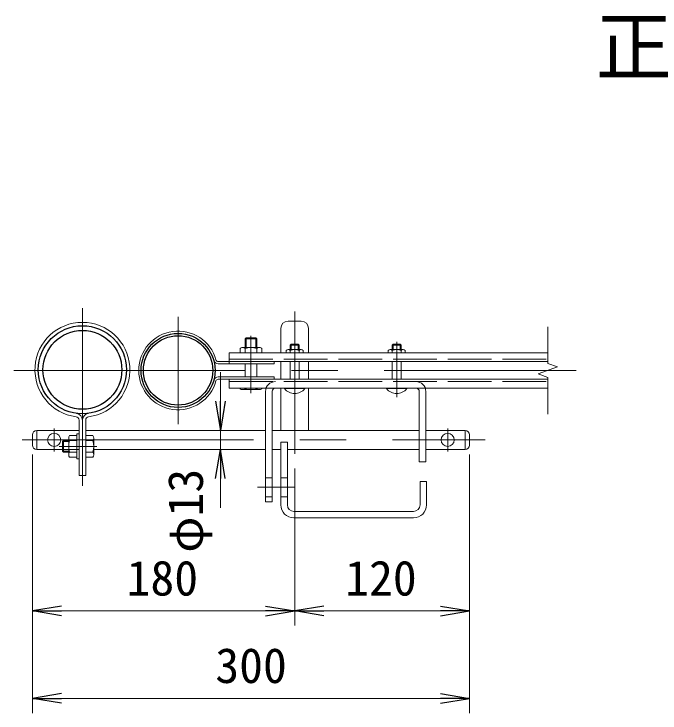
# Model space of a CAD drawing. Units: millimetres, scale not verified, with parts at other scales. Extents: x -4200 to 4200, y -2970 to 2970.
# Drawn here: x -3159 to -2273, y -2169 to -1210 of the extents above; entities that cross this region are included whole.
import ezdxf
from ezdxf.enums import TextEntityAlignment as Align

# ---------------------------------------------------------------- set-up
doc = ezdxf.new("R2010")
doc.units = ezdxf.units.MM
doc.header["$LTSCALE"] = 10
doc.linetypes.add('DASHED', pattern=[7.5, 6, -1.5])
doc.linetypes.add('USER1', pattern=[50.8, 31.75, -6.35, 6.35, -6.35])
for name, color, linetype, lineweight in [('0-0_D-STR3', 3, 'Continuous', 13), ('0-1_D-BMK', 2, 'USER1', 13), ('0-2_D-TTL-TXT', 7, 'Continuous', 25), ('0-3_D-STR1', 1, 'Continuous', 25), ('0-7_D-STR-DIM', 7, 'Continuous', 13)]:
    doc.layers.add(name, color=color, linetype=linetype, lineweight=lineweight)
doc.layers.add('0-8_0', color=7, linetype='Continuous')
doc.styles.add('ＭＳ ゴシック', font='')
doc.styles.get('ＭＳ ゴシック').set_extended_font_data('MS Gothic')

# ---------------------------------------------------------------- blocks, each defined once
blk = doc.blocks.new('_Open')
at = {"layer": '0-8_0'}
blk.add_line((-10, 1.667), (0, 0), dxfattribs=at)
blk.add_lwpolyline([(-10, -1.667), (0, 0), (-10, 0)], dxfattribs=at)

msp = doc.modelspace()

# ---------------------------------------------------------------- linework, layer by layer
at = {"layer": '0-0_D-STR3'}
for p, q in [((-2783.1, -1631.21), (-2765.1, -1631.21)), ((-2793.1, -1641.21), (-2793.1, -1674.61)), ((-2755.1, -1641.21), (-2755.1, -1674.61)), ((-2840.75, -1654.21), (-2842.1, -1655.56)), ((-2842.1, -1667.21), (-2842.1, -1655.56)), ((-2842.1, -1655.56), (-2826.1, -1655.56)), ((-2840.75, -1654.21), (-2827.46, -1654.21)), ((-2840.75, -1667.21), (-2840.75, -1654.21)), ((-2827.46, -1667.21), (-2827.46, -1654.21)), ((-2826.1, -1655.56), (-2827.46, -1654.21)), ((-2826.1, -1667.21), (-2826.1, -1655.56)), ((-2849.1, -1668.81), (-2849.1, -1674.61)), ((-2845.94, -1667.21), (-2822.26, -1667.21)), ((-2842.1, -1674.61), (-2842.1, -1668.81)), ((-2826.1, -1674.61), (-2826.1, -1668.81)), ((-2819.1, -1668.81), (-2819.1, -1674.61)), ((-2779.02, -1663.01), (-2780.1, -1664.09)), ((-2780.1, -1670.21), (-2780.1, -1664.09)), ((-2780.1, -1664.09), (-2768.1, -1664.09)), ((-2779.02, -1670.21), (-2779.02, -1663.01)), ((-2779.02, -1663.01), (-2769.18, -1663.01)), ((-2779.02, -1663.01), (-2769.18, -1663.01)), ((-2769.18, -1670.21), (-2769.18, -1663.01)), ((-2769.18, -1663.01), (-2768.1, -1664.09)), ((-2768.1, -1670.21), (-2768.1, -1664.09)), ((-2639.02, -1663.01), (-2640.1, -1664.09)), ((-2640.1, -1664.09), (-2628.1, -1664.09)), ((-2640.1, -1670.21), (-2640.1, -1664.09)), ((-2639.02, -1663.01), (-2629.18, -1663.01)), ((-2639.02, -1670.21), (-2639.02, -1663.01)), ((-2629.18, -1670.21), (-2629.18, -1663.01)), ((-2628.1, -1670.21), (-2628.1, -1664.09)), ((-2864.1, -1674.61), (-2864.1, -1689.81)), ((-2864.1, -1674.61), (-2426.55, -1674.61)), ((-2785.6, -1671.41), (-2785.6, -1674.61)), ((-2780.1, -1674.61), (-2780.1, -1671.41)), ((-2768.1, -1674.61), (-2768.1, -1671.41)), ((-2762.6, -1671.41), (-2762.6, -1674.61)), ((-2645.6, -1671.41), (-2645.6, -1674.61)), ((-2640.1, -1674.61), (-2640.1, -1671.41)), ((-2628.1, -1674.61), (-2628.1, -1671.41)), ((-2622.6, -1671.41), (-2622.6, -1674.61)), ((-2879.01, -1686.61), (-2426.55, -1686.61)), ((-2802.1, -1686.61), (-2802.1, -1689.81)), ((-2793.1, -1686.61), (-2793.1, -1711.01)), ((-2780.1, -1711.01), (-2780.1, -1686.61)), ((-2768.1, -1711.01), (-2768.1, -1686.61)), ((-2755.1, -1686.61), (-2755.1, -1711.01)), ((-2640.1, -1711.01), (-2640.1, -1686.61)), ((-2628.1, -1711.01), (-2628.1, -1686.61)), ((-2879.01, -1689.81), (-2802.1, -1689.81)), ((-2842.1, -1707.81), (-2842.1, -1689.81)), ((-2826.1, -1707.81), (-2826.1, -1689.81)), ((-2879.01, -1707.81), (-2802.1, -1707.81)), ((-2879.01, -1711.01), (-2426.55, -1711.01)), ((-2864.1, -1711.01), (-2864.1, -1723.01)), ((-2802.1, -1707.81), (-2802.1, -1711.01)), ((-2864.1, -1723.01), (-2426.55, -1723.01)), ((-2849.1, -1723.01), (-2849.1, -1724.01)), ((-2822.46, -1725.21), (-2845.66, -1725.21)), ((-2842.1, -1723.01), (-2842.1, -1724.01)), ((-2826.1, -1723.01), (-2826.1, -1724.01)), ((-2819.1, -1723.01), (-2819.1, -1724.01)), ((-2793.1, -1723.01), (-2793.1, -1781.21)), ((-2788.1, -1723.01), (-2760.1, -1723.01)), ((-2788.1, -1723.84), (-2788.1, -1723.01)), ((-2788.1, -1723.84), (-2760.1, -1723.84)), ((-2760.1, -1723.84), (-2760.1, -1723.01)), ((-2755.1, -1723.01), (-2755.1, -1781.21)), ((-2648.1, -1723.01), (-2620.1, -1723.01)), ((-2648.1, -1723.84), (-2648.1, -1723.01)), ((-2648.1, -1723.84), (-2620.1, -1723.84)), ((-2620.1, -1723.84), (-2620.1, -1723.01)), ((-2805.1, -1727.51), (-2805.1, -1879.21)), ((-2603.1, -1727.51), (-2603.1, -1824.21)), ((-2594.1, -1727.71), (-2594.1, -1824.21)), ((-3070, -1767.06), (-3070, -1843.07)), ((-3065.4, -1767.06), (-3065.4, -1843.07)), ((-3060.8, -1767.06), (-3060.8, -1843.07)), ((-3128.1, -1781.21), (-3070, -1781.21)), ((-3128.1, -1781.21), (-3128.1, -1807.21)), ((-3060.8, -1781.21), (-2814.1, -1781.21)), ((-2805.1, -1781.21), (-2603.1, -1781.21)), ((-2594.1, -1781.21), (-2540.1, -1781.21)), ((-2540.1, -1781.21), (-2540.1, -1807.21)), ((-3134.1, -1787.21), (-3134.1, -1801.21)), ((-3084.2, -1791.42), (-3084.2, -1814.63)), ((-3073.2, -1788.07), (-3083, -1788.07)), ((-3073.2, -1786.07), (-3073.2, -1820.07)), ((-3070, -1786.07), (-3073.2, -1786.07)), ((-3060.8, -1785.27), (-3060.8, -1820.87)), ((-3060.8, -1788.07), (-3051, -1788.07)), ((-3049.8, -1791.42), (-3049.8, -1814.63)), ((-2534.1, -1787.21), (-2534.1, -1801.21)), ((-3092.8, -1796.42), (-3091.45, -1795.07)), ((-3092.8, -1796.42), (-3092.8, -1809.71)), ((-3084.2, -1796.42), (-3092.8, -1796.42)), ((-3084.2, -1795.07), (-3091.45, -1795.07)), ((-3091.45, -1795.07), (-3091.45, -1811.07)), ((-3073.2, -1795.07), (-3083, -1795.07)), ((-3060.8, -1795.07), (-3051, -1795.07)), ((-2793.1, -1797.21), (-2793.1, -1883.21)), ((-2793.1, -1797.21), (-2784.1, -1797.21)), ((-2784.1, -1797.21), (-2784.1, -1883.21)), ((-3128.1, -1807.21), (-3070, -1807.21)), ((-3084.2, -1809.71), (-3092.8, -1809.71)), ((-3092.8, -1809.71), (-3091.45, -1811.07)), ((-3084.2, -1811.07), (-3091.45, -1811.07)), ((-3073.2, -1811.07), (-3083, -1811.07)), ((-3060.8, -1811.07), (-3051, -1811.07)), ((-3049.8, -1807.21), (-2814.1, -1807.21)), ((-2805.1, -1807.21), (-2793.1, -1807.21)), ((-2784.1, -1807.21), (-2603.1, -1807.21)), ((-2594.1, -1807.21), (-2540.1, -1807.21)), ((-3073.2, -1818.07), (-3083, -1818.07)), ((-3070, -1820.07), (-3073.2, -1820.07)), ((-3060.8, -1818.07), (-3051, -1818.07)), ((-2603.1, -1824.21), (-2594.1, -1824.21)), ((-3060.8, -1843.07), (-3070, -1843.07)), ((-2814.1, -1846.21), (-2805.1, -1846.21)), ((-2793.1, -1846.21), (-2784.1, -1846.21)), ((-2602.1, -1851.21), (-2602.1, -1883.21)), ((-2602.1, -1851.21), (-2593.1, -1851.21)), ((-2593.1, -1851.21), (-2593.1, -1883.21)), ((-2814.1, -1872.21), (-2805.1, -1872.21)), ((-2793.1, -1872.21), (-2784.1, -1872.21)), ((-2775.1, -1892.21), (-2611.1, -1892.21)), ((-2775.1, -1901.21), (-2611.1, -1901.21))]:
    msp.add_line(p, q, dxfattribs=at)
at = {"layer": '0-0_D-STR3', "linetype": 'DASHED'}
for p, q in [((-2782.89, -1670.21), (-2765.17, -1670.21)), ((-2642.89, -1670.21), (-2625.17, -1670.21)), ((-2864.1, -1683.41), (-2426.55, -1683.41)), ((-2864.1, -1714.21), (-2426.55, -1714.21))]:
    msp.add_line(p, q, dxfattribs=at)
at = {"layer": '0-0_D-STR3'}
for points in [[(-2639.02, -1663.01), (-2629.18, -1663.01), (-2628.1, -1664.09)], [(-2814.1, -1727.71), (-2814.1, -1879.21), (-2805.1, -1879.21)]]:
    msp.add_lwpolyline(points, dxfattribs=at)
for centre in [(-3104.1, -1794.21), (-2564.1, -1794.21)]:
    msp.add_circle(centre, 9, dxfattribs=at)
for centre, radius, start, end in [((-3065.4, -1697.97), 65.1, 277.58485, 262.41515), ((-2783.1, -1641.21), 10, 90, 180), ((-2765.1, -1641.21), 10, 0, 90), ((-2934.1, -1698.81), 54, 15.6185, 344.3815), ((-2845.6, -1671.8), 4.6, 40.52088, 139.47912), ((-2834.1, -1688.01), 20.8, 67.38014, 112.61986), ((-2822.6, -1671.8), 4.6, 40.52088, 139.47912), ((-2782.85, -1673.96), 3.75, 42.84372, 137.15628), ((-2774.1, -1685.81), 15.6, 67.38014, 112.61986), ((-2765.35, -1673.95), 3.74, 42.69541, 137.30459), ((-2642.85, -1673.96), 3.75, 42.84372, 137.15628), ((-2634.1, -1685.81), 15.6, 67.38014, 112.61986), ((-2625.35, -1673.95), 3.74, 42.69541, 137.30459), ((-2879.01, -1683.41), 6.4, 195.6185, 270), ((-2879.01, -1683.41), 3.2, 195.6185, 270), ((-2879.01, -1714.21), 6.4, 90, 164.3815), ((-2879.01, -1714.21), 3.2, 90, 164.3815), ((-2800.6, -1727.71), 13.5, 90, 180), ((-2607.6, -1727.71), 13.5, 0, 90), ((-2845.6, -1719.51), 5.7, 232.14171, 307.85829), ((-2834.1, -1697.94), 27.27, 252.93847, 287.06153), ((-2822.6, -1719.51), 5.7, 232.09851, 307.90149), ((-2800.6, -1727.51), 4.5, 90, 180), ((-2774.1, -1712.21), 18.2, 219.71514, 320.28486), ((-2634.1, -1712.21), 18.2, 219.71514, 320.28486), ((-2607.6, -1727.51), 4.5, 0, 90), ((-3074.6, -1767.06), 4.6, 0, 82.41515), ((-3074.6, -1767.06), 9.2, 0, 82.41515), ((-3056.2, -1767.06), 9.2, 97.58485, 180), ((-3056.2, -1767.06), 4.6, 97.58485, 180), ((-3128.1, -1787.21), 6, 90, 180), ((-2540.1, -1787.21), 6, 0, 90), ((-3078.51, -1791.57), 5.7, 142.09851, 217.90149), ((-3055.5, -1791.57), 5.7, 322.09851, 37.90149), ((-3128.1, -1801.21), 6, 180, 270), ((-3056.93, -1803.07), 27.27, 162.93847, 197.06153), ((-3077.07, -1803.07), 27.27, 342.93847, 17.06153), ((-2540.1, -1801.21), 6, 270, 0), ((-3078.5, -1814.57), 5.7, 142.14171, 217.85829), ((-3055.5, -1814.57), 5.7, 322.14171, 37.85829), ((-2775.1, -1883.21), 18, 180, 270), ((-2775.1, -1883.21), 9, 180, 270), ((-2611.1, -1883.21), 9, 270, 0), ((-2611.1, -1883.21), 18, 270, 0)]:
    msp.add_arc(centre, radius, start, end, dxfattribs=at)
at = {"layer": '0-1_D-BMK'}
for p, q in [((-3065.4, -1613.57), (-3065.4, -1857.06)), ((-2774.1, -1618.18), (-2774.1, -1813.21)), ((-2934.1, -1625.19), (-2934.1, -1772.43)), ((-2834.1, -1651.29), (-2834.1, -1729.99)), ((-2634.1, -1659.44), (-2634.1, -1735.55)), ((-3159.3, -1698.81), (-2387.7, -1698.81)), ((-3104.1, -1778.42), (-3104.1, -1809.99)), ((-2564.1, -1778.42), (-2564.1, -1809.99)), ((-3148.03, -1794.21), (-2512.72, -1794.21)), ((-3045.78, -1803.07), (-3097.13, -1803.07)), ((-2824.96, -1859.21), (-2774.67, -1859.21))]:
    msp.add_line(p, q, dxfattribs=at)
at = {"layer": '0-3_D-STR1'}
for centre, radius in [((-3065.4, -1697.97), 60.5), ((-3065.4, -1697.97), 54.1), ((-2934.1, -1698.81), 50.8), ((-2934.1, -1698.81), 47.6)]:
    msp.add_circle(centre, radius, dxfattribs=at)
at = {"layer": '0-7_D-STR-DIM'}
for p, q in [((-2426.55, -1689.19), (-2426.55, -1638.81)), ((-2439.76, -1703.62), (-2413.33, -1694)), ((-2413.33, -1694), (-2426.55, -1689.19)), ((-2876.1, -1741.21), (-2876.1, -1701.21)), ((-2426.55, -1708.43), (-2439.76, -1703.62)), ((-2426.55, -1758.81), (-2426.55, -1708.43)), ((-2876.1, -1807.21), (-2876.1, -1781.21)), ((-3134.1, -1814.21), (-3134.1, -2048.95)), ((-3134.1, -1814.21), (-3134.1, -2168.95)), ((-2534.1, -1814.21), (-2534.1, -2048.95)), ((-2534.1, -1814.21), (-2534.1, -2168.95)), ((-2774.1, -1833.21), (-2774.1, -2048.95)), ((-2774.1, -1833.21), (-2774.1, -2048.95)), ((-2876.1, -1847.21), (-2876.1, -1887.21)), ((-3094.1, -2028.95), (-2814.1, -2028.95)), ((-2734.1, -2028.95), (-2574.1, -2028.95)), ((-3094.1, -2148.95), (-2574.1, -2148.95))]:
    msp.add_line(p, q, dxfattribs=at)

# ---------------------------------------------------------------- block references
at = {"layer": '0-7_D-STR-DIM', "xscale": 4, "yscale": 4}
for p, rotation in [((-2876.1, -1781.21), 270), ((-2876.1, -1807.21), 90), ((-3134.1, -2028.95), 180), ((-2774.1, -2028.95), 180), ((-3134.1, -2148.95), 180)]:
    msp.add_blockref('_Open', p, dxfattribs=dict(at, rotation=rotation))
for p in [(-2774.1, -2028.95), (-2534.1, -2028.95), (-2534.1, -2148.95)]:
    msp.add_blockref('_Open', p, dxfattribs=at)

# ---------------------------------------------------------------- texts
at = {"layer": '0-2_D-TTL-TXT', "style": 'ＭＳ ゴシック'}
msp.add_text('正\u3000面\u3000図', height=76.98, dxfattribs=at).set_placement((-2361.13, -1316.08), align=Align.BOTTOM_LEFT)
at = {"layer": '0-7_D-STR-DIM', "style": 'ＭＳ ゴシック'}
msp.add_text('φ13', height=48.09, rotation=90, dxfattribs=at).set_placement((-2885.54, -1948.99), align=Align.BOTTOM_LEFT)
for s, p in [('180', (-3004.75, -2022.2)), ('120', (-2704.75, -2022.2)), ('300', (-2882.98, -2142.2))]:
    msp.add_text(s, height=48.09, dxfattribs=at).set_placement(p, align=Align.BOTTOM_LEFT)

doc.saveas('drawing.dxf')
